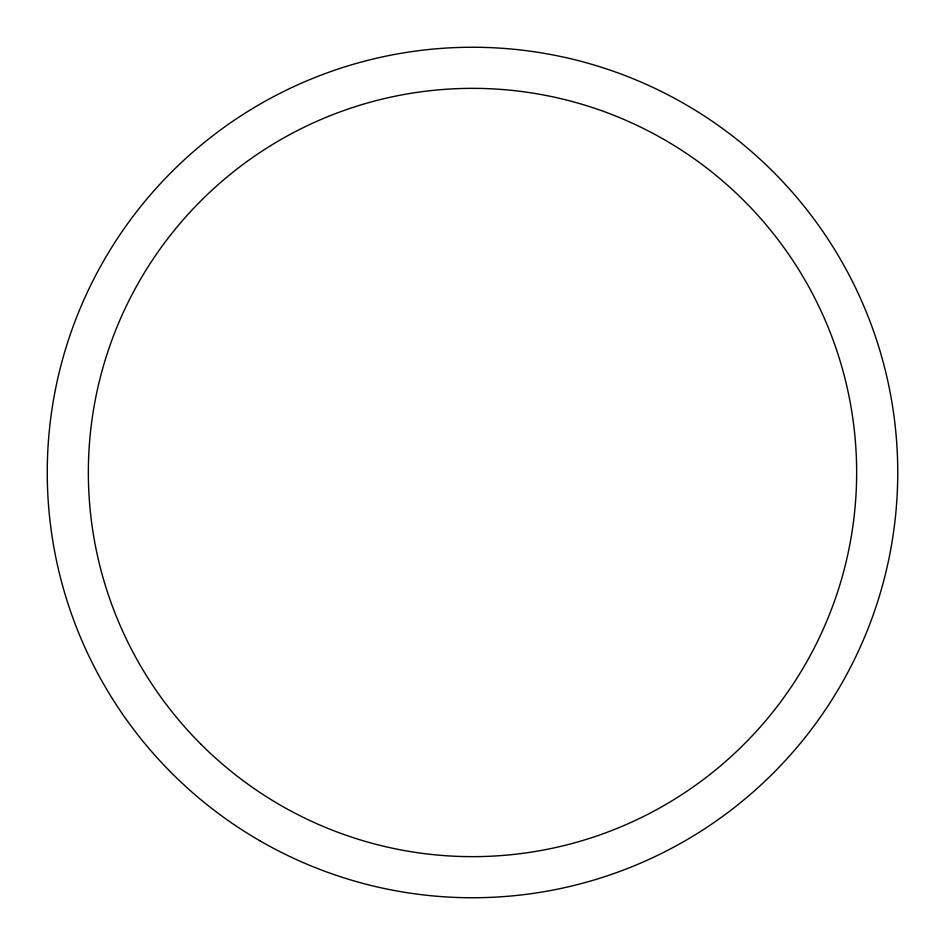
<?xml version="1.0" encoding="UTF-8"?>
<svg xmlns="http://www.w3.org/2000/svg" width="945" height="945" viewBox="0 0 945 945"><rect width="100%" height="100%" fill="white"/><g stroke="black" fill="none" stroke-linecap="round" stroke-linejoin="round"><path stroke-width="1.42" d="M259.875 840.778A425.25 425.25 0 0 0 897.75 472.5A425.25 425.25 0 0 0 259.875 104.222A425.25 425.25 0 0 0 259.875 840.778M200.86 744.14A384.166 384.166 0 0 0 843.566 571.926A384.166 384.166 0 0 0 373.074 101.434A384.166 384.166 0 0 0 200.86 744.14"/></g></svg>
